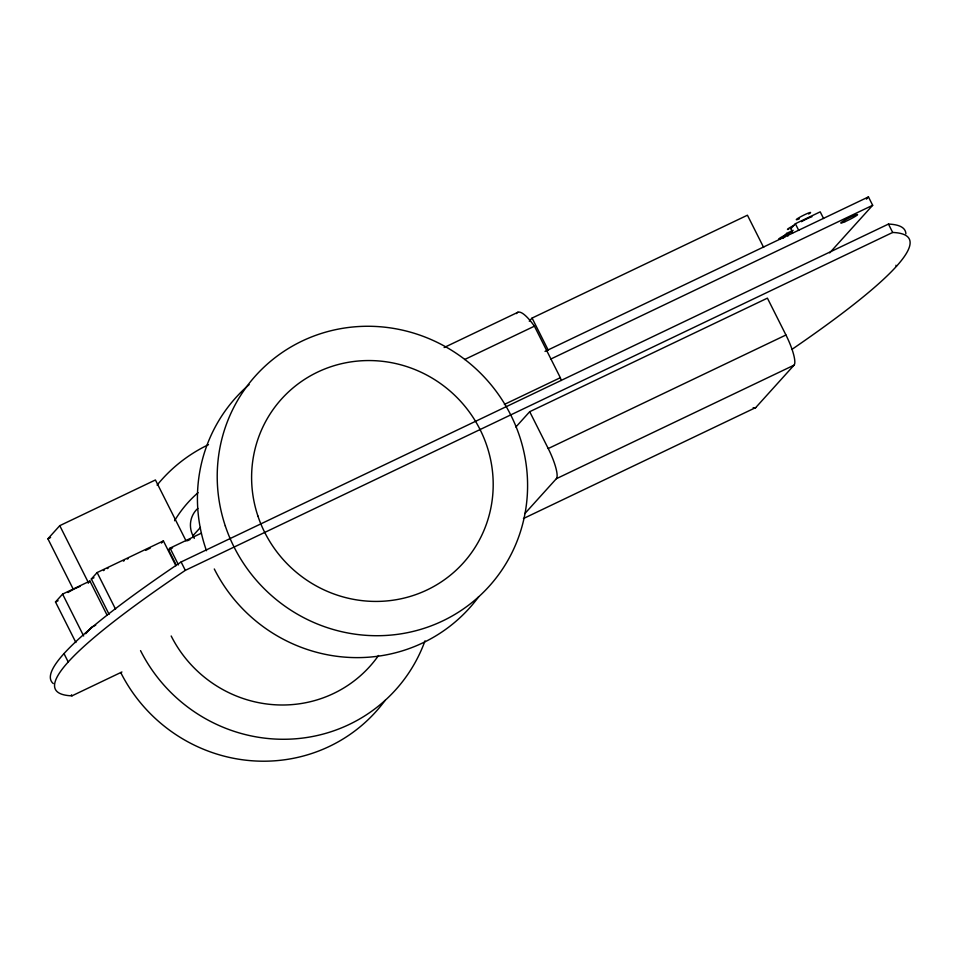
<?xml version="1.0" encoding="UTF-8"?>
<svg xmlns="http://www.w3.org/2000/svg" width="958" height="958" viewBox="0 0 958 958"><rect width="100%" height="100%" fill="white"/><g stroke="black" fill="none" stroke-linecap="round" stroke-linejoin="round"><path stroke-width="1.44" d="M73.239 589.17L47.9 538.803L59.767 525.667L155.424 479.97L186.091 540.947M75.898 642.543L55.492 601.971L62.593 594.104L89.908 581.051L107.033 615.084M109.092 614.353L91.321 579.003L97.129 572.561L163.399 540.911L175.901 565.783M88.136 583.027L89.908 581.051M161.459 543.066L163.399 540.911M85.693 633.729L91.657 627.131L95.704 625.191M176.32 565.268L168.536 549.796L170.045 548.12L201 533.343M194.282 538.36L192.953 535.714L200.45 527.415M529.259 321.205L532.085 318.068L747.432 215.203L763.634 247.427M515.883 426.993L529.702 411.701L767.406 298.142L785.943 335.001A28.249 6.275 64.5 0 1 794.05 365.154L755.742 407.569L523.439 518.541M524.912 513.512L556.347 478.713L794.05 365.154M793.14 230.303L786.602 233.429L782.063 238.446L784.686 237.189M823.569 218.52L820.216 211.85L795.368 223.717L790.829 228.734L792.841 232.734M866.451 199.12L868.451 196.905L872.666 205.287L829.676 252.876M444.129 347.526L517.955 312.26M47.9 538.803L50.594 537.51M464.618 359.513L534.42 326.175L560.334 377.703A52.486 11.676 64.5 0 1 561.244 380.482M545.03 351.406L868.451 196.905M550.587 359.142L872.666 205.287M91.321 579.003L93.968 577.746M55.492 601.971L58.091 600.726M168.536 549.796L172.572 547.868M187.385 540.791L190.067 539.51M504.375 404.432L560.334 377.703M53.301 683.569A941.451 83.693 -26.7 0 1 181.11 561.975L888.461 224.076A941.451 83.693 -26.7 0 1 905.885 233.788M71.455 694.79L71.982 695.843A941.451 83.693 -26.7 0 1 185.325 570.357L892.664 232.459L888.461 224.076M556.347 478.713A28.249 6.275 64.5 0 0 548.239 448.56L785.943 335.001M71.982 695.843L121.929 671.977M895.922 265.282L896.449 266.324M795.368 223.717L798.721 230.387M786.602 233.429L787.943 236.087M532.085 318.068L548.299 350.293M529.702 411.701L548.239 448.56M181.11 561.975L185.325 570.357M170.045 548.12L178.475 564.873M97.129 572.561L115.571 609.216M59.767 525.667L88.423 582.668M62.593 594.104L83.657 635.992M63.994 653.595L68.21 661.966M892.664 232.459A941.451 83.693 -26.7 0 1 792.206 349.203M799.319 218.795A7.999 0.707 -26.7 0 1 797.751 218.448A7.999 0.707 -26.7 0 1 808.049 213.191A7.999 0.707 -26.7 0 1 808.648 214.041M801.451 221.669A7.999 0.707 -26.7 0 1 811.929 216.748M790.985 228.315A7.999 0.707 -26.7 0 1 790.566 228.495M788.769 229.19A7.999 0.707 -26.7 0 1 788.254 228.639A7.999 0.707 -26.7 0 1 794.41 225.13M791.2 232.267A7.999 0.707 -26.7 0 1 791.895 231.836M780.303 238.793A7.999 0.707 -26.7 0 1 780.662 237.572A7.999 0.707 -26.7 0 1 789.979 232.818M123.438 561.113A9.113 0.814 -26.7 0 1 124.193 560.705M127.33 559.065A9.113 0.814 -26.7 0 1 128.097 558.694M145.676 550.395A9.113 0.814 -26.7 0 1 150.238 548.108M103.488 570.597A9.113 0.814 -26.7 0 1 104.266 570.166M107.38 568.585A9.113 0.814 -26.7 0 1 108.11 568.238M68.054 592.511A7.808 0.695 -26.7 0 1 80.053 586.428M755.742 407.569A28.249 6.275 64.5 0 1 753.192 407.653M478.629 596.834A157.22 152.645 42.1 0 1 214.293 568.98M206.485 550.706A157.22 152.645 42.1 0 1 249.092 384.661M425.005 640.854A157.22 152.645 42.1 0 1 288.753 739.181A157.22 152.645 42.1 0 1 140.539 650.626M157.088 485.131A157.22 152.645 42.1 0 1 208.497 444.656M385.092 700.406A157.22 152.645 42.1 0 1 120.744 672.552M378.53 655.488A122.385 118.828 42.1 0 1 171.183 635.992M174.572 520.745A122.385 118.828 42.1 0 1 198.078 492.675M192.953 535.714A23.531 22.848 42.1 0 1 197.827 508.411M516.422 313.601A52.486 11.676 64.5 0 1 534.42 326.175M844.968 221.693A9.412 0.838 -26.7 0 0 857.578 214.604A9.412 0.838 -26.7 0 0 844.932 220.089A9.412 0.838 -26.7 0 0 844.968 221.693M257.882 515.955A122.385 118.828 42.1 0 0 462.954 563.316A122.385 118.828 42.1 0 0 396.349 363.693A122.385 118.828 42.1 0 0 257.882 515.955M225.286 525.906A157.22 152.645 42.1 0 0 488.736 586.751A157.22 152.645 42.1 0 0 403.174 330.306A157.22 152.645 42.1 0 0 225.286 525.906"/></g></svg>
